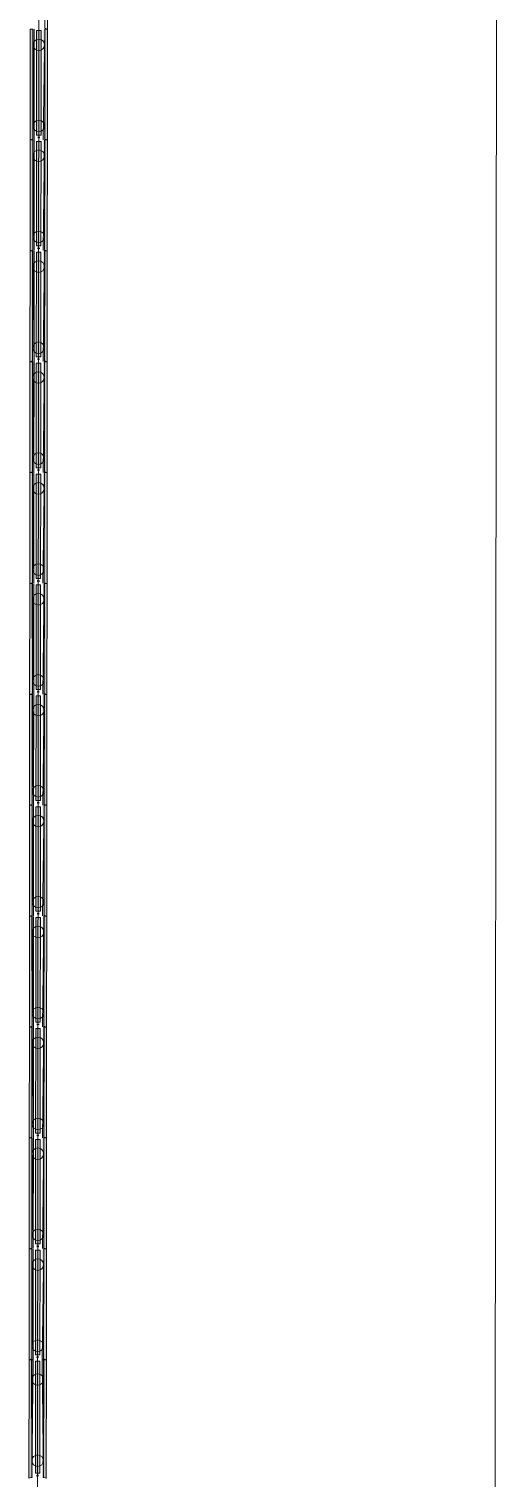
# Model space of a CAD drawing. Header units: inches. Extents: x -957 to 3394, y -3 to 3008.
# Drawn here: x 1457.9 to 1617.4, y 1348.5 to 1842.2 of the extents above; entities that cross this region are included whole.
import ezdxf

# ---------------------------------------------------------------- set-up
doc = ezdxf.new("R2010")
doc.units = ezdxf.units.IN
doc.header["$MEASUREMENT"] = 0
for name, color, linetype in [('PDF_0', 7, 'Continuous'), ('PDF_0SKM_PENDENT SPRINKLER', 7, 'Continuous'), ('PDF_Hatch', 7, 'Continuous')]:
    doc.layers.add(name, color=color, linetype=linetype)

msp = doc.modelspace()

# ---------------------------------------------------------------- hatches: boundary and pattern name
at = {"layer": 'PDF_0', "transparency": 33554559}
for points in [[(1459.29, 1841.9), (1459.29, 1842.09), (1459.29, 1842.09), (1459.29, 1842.1), (1459.29, 1842.1), (1459.3, 1842.1), (1459.3, 1842.1), (1459.76, 1842.1), (1459.73, 1804.45), (1459.27, 1804.45), (1459.26, 1804.45), (1459.26, 1804.45), (1459.26, 1804.45), (1459.25, 1804.46), (1459.25, 1804.46)], [(1463.32, 1841.89), (1463.33, 1842.09), (1463.32, 1842.09), (1463.32, 1842.1), (1463.32, 1842.1), (1463.31, 1842.1), (1463.31, 1842.1), (1462.85, 1842.1), (1462.82, 1804.44), (1463.28, 1804.44), (1463.28, 1804.44), (1463.29, 1804.45), (1463.29, 1804.45), (1463.29, 1804.45), (1463.29, 1804.46)], [(1459.25, 1804.12), (1459.25, 1804.31), (1459.25, 1804.32), (1459.26, 1804.32), (1459.26, 1804.33), (1459.26, 1804.33), (1459.27, 1804.33), (1459.73, 1804.33), (1459.69, 1766.67), (1459.24, 1766.67), (1459.23, 1766.67), (1459.23, 1766.67), (1459.22, 1766.68), (1459.22, 1766.68), (1459.22, 1766.69)], [(1463.29, 1804.12), (1463.29, 1804.31), (1463.29, 1804.31), (1463.29, 1804.32), (1463.29, 1804.32), (1463.28, 1804.32), (1463.28, 1804.33), (1462.82, 1804.33), (1462.79, 1766.67), (1463.24, 1766.67), (1463.25, 1766.67), (1463.25, 1766.67), (1463.26, 1766.67), (1463.26, 1766.68), (1463.26, 1766.68)], [(1459.22, 1766.34), (1459.22, 1766.54), (1459.22, 1766.54), (1459.22, 1766.55), (1459.23, 1766.55), (1459.23, 1766.55), (1459.24, 1766.55), (1459.69, 1766.55), (1459.66, 1728.89), (1459.2, 1728.89), (1459.2, 1728.89), (1459.2, 1728.9), (1459.19, 1728.9), (1459.19, 1728.9), (1459.19, 1728.91)], [(1463.26, 1766.34), (1463.26, 1766.53), (1463.26, 1766.54), (1463.26, 1766.54), (1463.25, 1766.55), (1463.25, 1766.55), (1463.24, 1766.55), (1462.79, 1766.55), (1462.76, 1728.89), (1463.21, 1728.89), (1463.22, 1728.89), (1463.22, 1728.89), (1463.23, 1728.9), (1463.23, 1728.9), (1463.23, 1728.91)], [(1459.19, 1728.57), (1459.19, 1728.76), (1459.19, 1728.76), (1459.19, 1728.77), (1459.2, 1728.77), (1459.2, 1728.77), (1459.2, 1728.78), (1459.66, 1728.78), (1459.63, 1691.12), (1459.17, 1691.12), (1459.17, 1691.12), (1459.16, 1691.12), (1459.16, 1691.12), (1459.16, 1691.13), (1459.16, 1691.13)], [(1463.23, 1728.56), (1463.23, 1728.76), (1463.23, 1728.76), (1463.23, 1728.77), (1463.22, 1728.77), (1463.22, 1728.77), (1463.21, 1728.77), (1462.76, 1728.77), (1462.72, 1691.11), (1463.18, 1691.11), (1463.19, 1691.11), (1463.19, 1691.12), (1463.19, 1691.12), (1463.2, 1691.12), (1463.2, 1691.13)], [(1459.16, 1690.79), (1459.16, 1690.98), (1459.16, 1690.99), (1459.16, 1690.99), (1459.16, 1691), (1459.17, 1691), (1459.17, 1691), (1459.63, 1691), (1459.6, 1653.34), (1459.14, 1653.34), (1459.14, 1653.34), (1459.13, 1653.34), (1459.13, 1653.35), (1459.13, 1653.35), (1459.12, 1653.36)], [(1463.2, 1690.79), (1463.2, 1690.98), (1463.2, 1690.98), (1463.19, 1690.99), (1463.19, 1690.99), (1463.19, 1690.99), (1463.18, 1691), (1462.72, 1691), (1462.69, 1653.34), (1463.15, 1653.34), (1463.15, 1653.34), (1463.16, 1653.34), (1463.16, 1653.34), (1463.16, 1653.35), (1463.16, 1653.35)], [(1459.12, 1653.01), (1459.12, 1653.21), (1459.13, 1653.21), (1459.13, 1653.22), (1459.13, 1653.22), (1459.14, 1653.22), (1459.14, 1653.22), (1459.6, 1653.22), (1459.56, 1615.56), (1459.11, 1615.56), (1459.1, 1615.56), (1459.1, 1615.57), (1459.1, 1615.57), (1459.09, 1615.57), (1459.09, 1615.58)], [(1463.16, 1653.01), (1463.16, 1653.2), (1463.16, 1653.21), (1463.16, 1653.21), (1463.16, 1653.22), (1463.15, 1653.22), (1463.15, 1653.22), (1462.69, 1653.22), (1462.66, 1615.56), (1463.12, 1615.56), (1463.12, 1615.56), (1463.13, 1615.56), (1463.13, 1615.57), (1463.13, 1615.57), (1463.13, 1615.58)], [(1459.09, 1615.24), (1459.09, 1615.43), (1459.09, 1615.44), (1459.1, 1615.44), (1459.1, 1615.44), (1459.1, 1615.45), (1459.11, 1615.45), (1459.56, 1615.45), (1459.53, 1577.79), (1459.08, 1577.79), (1459.07, 1577.79), (1459.07, 1577.79), (1459.06, 1577.79), (1459.06, 1577.8), (1459.06, 1577.8)], [(1463.13, 1615.23), (1463.13, 1615.43), (1463.13, 1615.43), (1463.13, 1615.44), (1463.12, 1615.44), (1463.12, 1615.44), (1463.12, 1615.44), (1462.66, 1615.44), (1462.63, 1577.78), (1463.08, 1577.78), (1463.09, 1577.78), (1463.09, 1577.79), (1463.1, 1577.79), (1463.1, 1577.8), (1463.1, 1577.8)], [(1459.06, 1577.46), (1459.06, 1577.65), (1459.06, 1577.66), (1459.06, 1577.66), (1459.07, 1577.67), (1459.07, 1577.67), (1459.08, 1577.67), (1459.53, 1577.67), (1459.5, 1540.01), (1459.04, 1540.01), (1459.04, 1540.01), (1459.03, 1540.01), (1459.03, 1540.02), (1459.03, 1540.02), (1459.03, 1540.03)], [(1463.1, 1577.46), (1463.1, 1577.65), (1463.1, 1577.66), (1463.1, 1577.66), (1463.09, 1577.66), (1463.09, 1577.67), (1463.08, 1577.67), (1462.63, 1577.67), (1462.59, 1540.01), (1463.05, 1540.01), (1463.06, 1540.01), (1463.06, 1540.01), (1463.06, 1540.01), (1463.07, 1540.02), (1463.07, 1540.02)], [(1459.03, 1539.68), (1459.03, 1539.88), (1459.03, 1539.88), (1459.03, 1539.89), (1459.03, 1539.89), (1459.04, 1539.89), (1459.04, 1539.89), (1459.5, 1539.89), (1459.47, 1502.23), (1459.01, 1502.23), (1459.01, 1502.24), (1459, 1502.24), (1459, 1502.24), (1459, 1502.25), (1459, 1502.25)], [(1463.07, 1539.68), (1463.07, 1539.87), (1463.07, 1539.88), (1463.06, 1539.88), (1463.06, 1539.89), (1463.06, 1539.89), (1463.05, 1539.89), (1462.59, 1539.89), (1462.56, 1502.23), (1463.02, 1502.23), (1463.02, 1502.23), (1463.03, 1502.23), (1463.03, 1502.24), (1463.03, 1502.24), (1463.03, 1502.25)], [(1458.99, 1501.91), (1459, 1502.1), (1459, 1502.11), (1459, 1502.11), (1459, 1502.11), (1459.01, 1502.12), (1459.01, 1502.12), (1459.47, 1502.12), (1459.43, 1464.46), (1458.98, 1464.46), (1458.97, 1464.46), (1458.97, 1464.46), (1458.97, 1464.46), (1458.96, 1464.47), (1458.96, 1464.47)], [(1463.03, 1501.91), (1463.03, 1502.1), (1463.03, 1502.1), (1463.03, 1502.11), (1463.03, 1502.11), (1463.02, 1502.11), (1463.02, 1502.11), (1462.56, 1502.11), (1462.53, 1464.46), (1462.99, 1464.45), (1462.99, 1464.46), (1463, 1464.46), (1463, 1464.46), (1463, 1464.47), (1463, 1464.47)], [(1458.96, 1464.13), (1458.96, 1464.32), (1458.96, 1464.33), (1458.97, 1464.33), (1458.97, 1464.34), (1458.97, 1464.34), (1458.98, 1464.34), (1459.43, 1464.34), (1459.4, 1426.68), (1458.95, 1426.68), (1458.94, 1426.68), (1458.94, 1426.68), (1458.93, 1426.69), (1458.93, 1426.69), (1458.93, 1426.7)], [(1463, 1464.13), (1463, 1464.32), (1463, 1464.33), (1463, 1464.33), (1463, 1464.33), (1462.99, 1464.34), (1462.99, 1464.34), (1462.53, 1464.34), (1462.5, 1426.68), (1462.95, 1426.68), (1462.96, 1426.68), (1462.96, 1426.68), (1462.97, 1426.68), (1462.97, 1426.69), (1462.97, 1426.69)], [(1458.93, 1426.36), (1458.93, 1426.55), (1458.93, 1426.55), (1458.93, 1426.56), (1458.94, 1426.56), (1458.94, 1426.56), (1458.95, 1426.56), (1459.4, 1426.56), (1459.37, 1388.91), (1458.91, 1388.91), (1458.91, 1388.91), (1458.9, 1388.91), (1458.9, 1388.91), (1458.9, 1388.92), (1458.9, 1388.92)], [(1462.97, 1426.35), (1462.97, 1426.54), (1462.97, 1426.55), (1462.97, 1426.55), (1462.96, 1426.56), (1462.96, 1426.56), (1462.95, 1426.56), (1462.5, 1426.56), (1462.47, 1388.9), (1462.92, 1388.9), (1462.93, 1388.9), (1462.93, 1388.91), (1462.93, 1388.91), (1462.94, 1388.91), (1462.94, 1388.92)], [(1459.37, 1388.79), (1458.91, 1388.79), (1458.91, 1388.79), (1458.9, 1388.78), (1458.9, 1388.78), (1458.9, 1388.78), (1458.9, 1388.77), (1458.86, 1348.59), (1458.86, 1348.58), (1458.87, 1348.58), (1458.87, 1348.58), (1458.87, 1348.57), (1458.88, 1348.57), (1459.34, 1348.57)], [(1462.47, 1388.78), (1462.92, 1388.78), (1462.93, 1388.78), (1462.93, 1388.78), (1462.93, 1388.78), (1462.94, 1388.77), (1462.94, 1388.77), (1462.9, 1348.59), (1462.9, 1348.58), (1462.9, 1348.58), (1462.9, 1348.57), (1462.89, 1348.57), (1462.89, 1348.57), (1462.43, 1348.57)]]:
    msp.add_hatch(color=256, dxfattribs=at).paths.add_polyline_path(points)
at = {"layer": 'PDF_0SKM_PENDENT SPRINKLER', "transparency": 33554559}
for points in [[(1459.29, 1841.9), (1459.29, 1842.09), (1459.29, 1842.09), (1459.29, 1842.1), (1459.29, 1842.1), (1459.3, 1842.1), (1459.3, 1842.1), (1459.76, 1842.1), (1459.73, 1804.45), (1459.27, 1804.45), (1459.27, 1804.45), (1459.26, 1804.45), (1459.26, 1804.45), (1459.26, 1804.46), (1459.25, 1804.46)], [(1463.33, 1841.89), (1463.33, 1842.09), (1463.33, 1842.09), (1463.32, 1842.1), (1463.32, 1842.1), (1463.32, 1842.1), (1463.31, 1842.1), (1462.85, 1842.1), (1462.82, 1804.44), (1463.28, 1804.44), (1463.28, 1804.44), (1463.29, 1804.45), (1463.29, 1804.45), (1463.29, 1804.45), (1463.29, 1804.46)], [(1459.25, 1804.12), (1459.25, 1804.31), (1459.26, 1804.32), (1459.26, 1804.32), (1459.26, 1804.33), (1459.27, 1804.33), (1459.27, 1804.33), (1459.73, 1804.33), (1459.69, 1766.67), (1459.24, 1766.67), (1459.23, 1766.67), (1459.23, 1766.67), (1459.23, 1766.68), (1459.22, 1766.68), (1459.22, 1766.69)], [(1463.29, 1804.12), (1463.29, 1804.31), (1463.29, 1804.31), (1463.29, 1804.32), (1463.29, 1804.32), (1463.28, 1804.32), (1463.28, 1804.33), (1462.82, 1804.33), (1462.79, 1766.67), (1463.25, 1766.67), (1463.25, 1766.67), (1463.25, 1766.67), (1463.26, 1766.67), (1463.26, 1766.68), (1463.26, 1766.68)], [(1459.22, 1766.34), (1459.22, 1766.54), (1459.22, 1766.54), (1459.23, 1766.55), (1459.23, 1766.55), (1459.23, 1766.55), (1459.24, 1766.55), (1459.69, 1766.55), (1459.66, 1728.89), (1459.21, 1728.89), (1459.2, 1728.89), (1459.2, 1728.9), (1459.19, 1728.9), (1459.19, 1728.9), (1459.19, 1728.91)], [(1463.26, 1766.34), (1463.26, 1766.53), (1463.26, 1766.54), (1463.26, 1766.54), (1463.25, 1766.55), (1463.25, 1766.55), (1463.25, 1766.55), (1462.79, 1766.55), (1462.76, 1728.89), (1463.21, 1728.89), (1463.22, 1728.89), (1463.22, 1728.89), (1463.23, 1728.9), (1463.23, 1728.9), (1463.23, 1728.91)], [(1459.19, 1728.57), (1459.19, 1728.76), (1459.19, 1728.76), (1459.19, 1728.77), (1459.2, 1728.77), (1459.2, 1728.77), (1459.21, 1728.78), (1459.66, 1728.78), (1459.63, 1691.12), (1459.17, 1691.12), (1459.17, 1691.12), (1459.16, 1691.12), (1459.16, 1691.12), (1459.16, 1691.13), (1459.16, 1691.13)], [(1463.23, 1728.56), (1463.23, 1728.76), (1463.23, 1728.76), (1463.23, 1728.77), (1463.22, 1728.77), (1463.22, 1728.77), (1463.21, 1728.77), (1462.76, 1728.77), (1462.72, 1691.11), (1463.18, 1691.11), (1463.19, 1691.11), (1463.19, 1691.12), (1463.19, 1691.12), (1463.2, 1691.12), (1463.2, 1691.13)], [(1459.16, 1690.79), (1459.16, 1690.98), (1459.16, 1690.99), (1459.16, 1690.99), (1459.16, 1691), (1459.17, 1691), (1459.17, 1691), (1459.63, 1691), (1459.6, 1653.34), (1459.14, 1653.34), (1459.14, 1653.34), (1459.13, 1653.34), (1459.13, 1653.35), (1459.13, 1653.35), (1459.13, 1653.36)], [(1463.2, 1690.79), (1463.2, 1690.98), (1463.2, 1690.98), (1463.19, 1690.99), (1463.19, 1690.99), (1463.19, 1690.99), (1463.18, 1691), (1462.72, 1691), (1462.69, 1653.34), (1463.15, 1653.34), (1463.15, 1653.34), (1463.16, 1653.34), (1463.16, 1653.34), (1463.16, 1653.35), (1463.16, 1653.35)], [(1459.13, 1653.01), (1459.13, 1653.21), (1459.13, 1653.21), (1459.13, 1653.22), (1459.13, 1653.22), (1459.14, 1653.22), (1459.14, 1653.22), (1459.6, 1653.22), (1459.56, 1615.56), (1459.11, 1615.56), (1459.1, 1615.56), (1459.1, 1615.57), (1459.1, 1615.57), (1459.09, 1615.57), (1459.09, 1615.58)], [(1463.16, 1653.01), (1463.16, 1653.2), (1463.16, 1653.21), (1463.16, 1653.21), (1463.16, 1653.22), (1463.15, 1653.22), (1463.15, 1653.22), (1462.69, 1653.22), (1462.66, 1615.56), (1463.12, 1615.56), (1463.12, 1615.56), (1463.13, 1615.56), (1463.13, 1615.57), (1463.13, 1615.57), (1463.13, 1615.58)], [(1459.09, 1615.24), (1459.09, 1615.43), (1459.09, 1615.44), (1459.1, 1615.44), (1459.1, 1615.44), (1459.1, 1615.45), (1459.11, 1615.45), (1459.56, 1615.45), (1459.53, 1577.79), (1459.08, 1577.79), (1459.07, 1577.79), (1459.07, 1577.79), (1459.06, 1577.79), (1459.06, 1577.8), (1459.06, 1577.8)], [(1463.13, 1615.23), (1463.13, 1615.43), (1463.13, 1615.43), (1463.13, 1615.44), (1463.13, 1615.44), (1463.12, 1615.44), (1463.12, 1615.44), (1462.66, 1615.44), (1462.63, 1577.78), (1463.08, 1577.78), (1463.09, 1577.78), (1463.09, 1577.79), (1463.1, 1577.79), (1463.1, 1577.8), (1463.1, 1577.8)], [(1459.06, 1577.46), (1459.06, 1577.65), (1459.06, 1577.66), (1459.06, 1577.66), (1459.07, 1577.67), (1459.07, 1577.67), (1459.08, 1577.67), (1459.53, 1577.67), (1459.5, 1540.01), (1459.04, 1540.01), (1459.04, 1540.01), (1459.03, 1540.01), (1459.03, 1540.02), (1459.03, 1540.02), (1459.03, 1540.03)], [(1463.1, 1577.46), (1463.1, 1577.65), (1463.1, 1577.66), (1463.1, 1577.66), (1463.09, 1577.66), (1463.09, 1577.67), (1463.08, 1577.67), (1462.63, 1577.67), (1462.6, 1540.01), (1463.05, 1540.01), (1463.06, 1540.01), (1463.06, 1540.01), (1463.06, 1540.01), (1463.07, 1540.02), (1463.07, 1540.02)], [(1459.03, 1539.68), (1459.03, 1539.88), (1459.03, 1539.88), (1459.03, 1539.89), (1459.03, 1539.89), (1459.04, 1539.89), (1459.04, 1539.89), (1459.5, 1539.89), (1459.47, 1502.23), (1459.01, 1502.23), (1459.01, 1502.24), (1459, 1502.24), (1459, 1502.24), (1459, 1502.25), (1459, 1502.25)], [(1463.07, 1539.68), (1463.07, 1539.87), (1463.07, 1539.88), (1463.06, 1539.88), (1463.06, 1539.89), (1463.06, 1539.89), (1463.05, 1539.89), (1462.6, 1539.89), (1462.56, 1502.23), (1463.02, 1502.23), (1463.02, 1502.23), (1463.03, 1502.23), (1463.03, 1502.24), (1463.03, 1502.24), (1463.04, 1502.25)], [(1459, 1501.91), (1459, 1502.1), (1459, 1502.11), (1459, 1502.11), (1459, 1502.11), (1459.01, 1502.12), (1459.01, 1502.12), (1459.47, 1502.12), (1459.44, 1464.46), (1458.98, 1464.46), (1458.97, 1464.46), (1458.97, 1464.46), (1458.97, 1464.46), (1458.96, 1464.47), (1458.96, 1464.47)], [(1463.04, 1501.91), (1463.04, 1502.1), (1463.03, 1502.1), (1463.03, 1502.11), (1463.03, 1502.11), (1463.02, 1502.11), (1463.02, 1502.11), (1462.56, 1502.11), (1462.53, 1464.46), (1462.99, 1464.45), (1462.99, 1464.46), (1463, 1464.46), (1463, 1464.46), (1463, 1464.47), (1463, 1464.47)], [(1458.96, 1464.13), (1458.96, 1464.32), (1458.96, 1464.33), (1458.97, 1464.33), (1458.97, 1464.34), (1458.97, 1464.34), (1458.98, 1464.34), (1459.44, 1464.34), (1459.4, 1426.68), (1458.95, 1426.68), (1458.94, 1426.68), (1458.94, 1426.68), (1458.93, 1426.69), (1458.93, 1426.69), (1458.93, 1426.7)], [(1463, 1464.13), (1463, 1464.32), (1463, 1464.33), (1463, 1464.33), (1463, 1464.33), (1462.99, 1464.34), (1462.99, 1464.34), (1462.53, 1464.34), (1462.5, 1426.68), (1462.95, 1426.68), (1462.96, 1426.68), (1462.96, 1426.68), (1462.97, 1426.68), (1462.97, 1426.69), (1462.97, 1426.69)], [(1458.93, 1426.36), (1458.93, 1426.55), (1458.93, 1426.55), (1458.93, 1426.56), (1458.94, 1426.56), (1458.94, 1426.56), (1458.95, 1426.56), (1459.4, 1426.56), (1459.37, 1388.91), (1458.91, 1388.91), (1458.91, 1388.91), (1458.91, 1388.91), (1458.9, 1388.91), (1458.9, 1388.92), (1458.9, 1388.92)], [(1462.97, 1426.35), (1462.97, 1426.54), (1462.97, 1426.55), (1462.97, 1426.55), (1462.96, 1426.56), (1462.96, 1426.56), (1462.95, 1426.56), (1462.5, 1426.56), (1462.47, 1388.9), (1462.92, 1388.9), (1462.93, 1388.9), (1462.93, 1388.91), (1462.94, 1388.91), (1462.94, 1388.91), (1462.94, 1388.92)], [(1459.37, 1388.79), (1458.91, 1388.79), (1458.91, 1388.79), (1458.91, 1388.78), (1458.9, 1388.78), (1458.9, 1388.78), (1458.9, 1388.77), (1458.86, 1348.59), (1458.87, 1348.58), (1458.87, 1348.58), (1458.87, 1348.58), (1458.88, 1348.57), (1458.88, 1348.57), (1459.34, 1348.57)], [(1462.47, 1388.78), (1462.92, 1388.78), (1462.93, 1388.78), (1462.93, 1388.78), (1462.94, 1388.78), (1462.94, 1388.77), (1462.94, 1388.77), (1462.9, 1348.59), (1462.9, 1348.58), (1462.9, 1348.58), (1462.9, 1348.57), (1462.89, 1348.57), (1462.89, 1348.57), (1462.43, 1348.57)]]:
    msp.add_hatch(color=256, dxfattribs=at).paths.add_polyline_path(points)
at = {"layer": 'PDF_Hatch', "transparency": 33554559}
for points in [[(1458.36, 1842.16), (1459.23, 1842.16), (1459.23, 1841.88), (1459.29, 1841.88), (1459.25, 1804.66), (1459.2, 1804.66), (1459.2, 1804.38), (1458.33, 1804.38)], [(1458.36, 1842.16), (1459.23, 1842.16), (1459.23, 1841.88), (1459.29, 1841.88), (1459.25, 1804.66), (1459.2, 1804.66), (1459.2, 1804.38), (1458.33, 1804.38)], [(1464.25, 1842.16), (1463.38, 1842.16), (1463.38, 1841.88), (1463.33, 1841.88), (1463.29, 1804.66), (1463.35, 1804.66), (1463.35, 1804.38), (1464.22, 1804.38)], [(1464.25, 1842.16), (1463.38, 1842.16), (1463.38, 1841.88), (1463.32, 1841.88), (1463.29, 1804.66), (1463.35, 1804.66), (1463.35, 1804.38), (1464.22, 1804.38)], [(1458.33, 1804.38), (1459.2, 1804.38), (1459.2, 1804.11), (1459.25, 1804.11), (1459.22, 1766.88), (1459.17, 1766.88), (1459.17, 1766.61), (1458.3, 1766.61)], [(1458.33, 1804.38), (1459.2, 1804.38), (1459.2, 1804.11), (1459.25, 1804.11), (1459.22, 1766.88), (1459.17, 1766.88), (1459.17, 1766.61), (1458.3, 1766.61)], [(1464.22, 1804.38), (1463.35, 1804.38), (1463.35, 1804.1), (1463.29, 1804.1), (1463.26, 1766.88), (1463.32, 1766.88), (1463.32, 1766.6), (1464.19, 1766.6)], [(1464.22, 1804.38), (1463.35, 1804.38), (1463.35, 1804.1), (1463.29, 1804.1), (1463.26, 1766.88), (1463.32, 1766.88), (1463.32, 1766.6), (1464.18, 1766.6)], [(1458.3, 1766.61), (1459.17, 1766.61), (1459.17, 1766.33), (1459.22, 1766.33), (1459.19, 1729.11), (1459.13, 1729.11), (1459.13, 1728.83), (1458.26, 1728.83)], [(1458.3, 1766.61), (1459.17, 1766.61), (1459.17, 1766.33), (1459.22, 1766.33), (1459.19, 1729.11), (1459.14, 1729.11), (1459.13, 1728.83), (1458.27, 1728.83)], [(1464.19, 1766.6), (1463.32, 1766.6), (1463.32, 1766.33), (1463.26, 1766.33), (1463.23, 1729.1), (1463.28, 1729.1), (1463.28, 1728.83), (1464.15, 1728.83)], [(1464.18, 1766.6), (1463.32, 1766.6), (1463.32, 1766.33), (1463.26, 1766.33), (1463.23, 1729.1), (1463.28, 1729.1), (1463.28, 1728.83), (1464.15, 1728.83)], [(1458.27, 1728.83), (1459.13, 1728.83), (1459.13, 1728.56), (1459.19, 1728.56), (1459.16, 1691.33), (1459.1, 1691.33), (1459.1, 1691.05), (1458.23, 1691.05)], [(1458.26, 1728.83), (1459.13, 1728.83), (1459.13, 1728.56), (1459.19, 1728.56), (1459.16, 1691.33), (1459.1, 1691.33), (1459.1, 1691.05), (1458.23, 1691.05)], [(1464.15, 1728.83), (1463.28, 1728.83), (1463.28, 1728.55), (1463.23, 1728.55), (1463.2, 1691.33), (1463.25, 1691.33), (1463.25, 1691.05), (1464.12, 1691.05)], [(1464.15, 1728.83), (1463.28, 1728.83), (1463.28, 1728.55), (1463.23, 1728.55), (1463.2, 1691.33), (1463.25, 1691.33), (1463.25, 1691.05), (1464.12, 1691.05)], [(1458.23, 1691.06), (1459.1, 1691.05), (1459.1, 1690.78), (1459.16, 1690.78), (1459.13, 1653.55), (1459.07, 1653.55), (1459.07, 1653.28), (1458.2, 1653.28)], [(1458.23, 1691.06), (1459.1, 1691.05), (1459.1, 1690.78), (1459.16, 1690.78), (1459.12, 1653.55), (1459.07, 1653.55), (1459.07, 1653.28), (1458.2, 1653.28)], [(1464.12, 1691.05), (1463.25, 1691.05), (1463.25, 1690.78), (1463.2, 1690.78), (1463.16, 1653.55), (1463.22, 1653.55), (1463.22, 1653.27), (1464.09, 1653.27)], [(1464.12, 1691.05), (1463.25, 1691.05), (1463.25, 1690.78), (1463.2, 1690.78), (1463.16, 1653.55), (1463.22, 1653.55), (1463.22, 1653.27), (1464.09, 1653.27)], [(1458.2, 1653.28), (1459.07, 1653.28), (1459.07, 1653), (1459.13, 1653), (1459.09, 1615.78), (1459.04, 1615.78), (1459.04, 1615.5), (1458.17, 1615.5)], [(1458.2, 1653.28), (1459.07, 1653.28), (1459.07, 1653), (1459.12, 1653), (1459.09, 1615.78), (1459.04, 1615.78), (1459.04, 1615.5), (1458.17, 1615.5)], [(1464.09, 1653.27), (1463.22, 1653.27), (1463.22, 1653), (1463.16, 1653), (1463.13, 1615.77), (1463.19, 1615.77), (1463.19, 1615.5), (1464.06, 1615.5)], [(1464.09, 1653.27), (1463.22, 1653.27), (1463.22, 1653), (1463.16, 1653), (1463.13, 1615.77), (1463.19, 1615.77), (1463.19, 1615.5), (1464.06, 1615.5)], [(1458.17, 1615.5), (1459.04, 1615.5), (1459.04, 1615.23), (1459.09, 1615.23), (1459.06, 1578), (1459.01, 1578), (1459.01, 1577.72), (1458.14, 1577.73)], [(1458.17, 1615.5), (1459.04, 1615.5), (1459.04, 1615.23), (1459.09, 1615.23), (1459.06, 1578), (1459, 1578), (1459, 1577.72), (1458.14, 1577.73)], [(1464.06, 1615.5), (1463.19, 1615.5), (1463.19, 1615.22), (1463.13, 1615.22), (1463.1, 1578), (1463.16, 1578), (1463.15, 1577.72), (1464.02, 1577.72)], [(1464.06, 1615.5), (1463.19, 1615.5), (1463.19, 1615.22), (1463.13, 1615.22), (1463.1, 1578), (1463.15, 1578), (1463.15, 1577.72), (1464.02, 1577.72)], [(1458.14, 1577.73), (1459.01, 1577.73), (1459.01, 1577.45), (1459.06, 1577.45), (1459.03, 1540.22), (1458.97, 1540.22), (1458.97, 1539.95), (1458.1, 1539.95)], [(1458.14, 1577.73), (1459, 1577.73), (1459, 1577.45), (1459.06, 1577.45), (1459.03, 1540.22), (1458.97, 1540.22), (1458.97, 1539.95), (1458.1, 1539.95)], [(1464.02, 1577.72), (1463.15, 1577.72), (1463.15, 1577.45), (1463.1, 1577.45), (1463.07, 1540.22), (1463.12, 1540.22), (1463.12, 1539.94), (1463.99, 1539.94)], [(1464.02, 1577.72), (1463.15, 1577.72), (1463.15, 1577.45), (1463.1, 1577.45), (1463.07, 1540.22), (1463.12, 1540.22), (1463.12, 1539.94), (1463.99, 1539.94)], [(1458.1, 1539.95), (1458.97, 1539.95), (1458.97, 1539.67), (1459.03, 1539.67), (1459, 1502.45), (1458.94, 1502.45), (1458.94, 1502.17), (1458.07, 1502.17)], [(1458.1, 1539.95), (1458.97, 1539.95), (1458.97, 1539.67), (1459.03, 1539.67), (1459, 1502.45), (1458.94, 1502.45), (1458.94, 1502.17), (1458.07, 1502.17)], [(1463.99, 1539.94), (1463.12, 1539.95), (1463.12, 1539.67), (1463.07, 1539.67), (1463.03, 1502.44), (1463.09, 1502.44), (1463.09, 1502.17), (1463.96, 1502.17)], [(1463.99, 1539.94), (1463.12, 1539.95), (1463.12, 1539.67), (1463.07, 1539.67), (1463.04, 1502.44), (1463.09, 1502.44), (1463.09, 1502.17), (1463.96, 1502.17)], [(1458.07, 1502.17), (1458.94, 1502.17), (1458.94, 1501.9), (1459, 1501.9), (1458.96, 1464.67), (1458.91, 1464.67), (1458.91, 1464.4), (1458.04, 1464.4)], [(1458.07, 1502.17), (1458.94, 1502.17), (1458.94, 1501.9), (1458.99, 1501.9), (1458.96, 1464.67), (1458.91, 1464.67), (1458.91, 1464.4), (1458.04, 1464.4)], [(1463.96, 1502.17), (1463.09, 1502.17), (1463.09, 1501.89), (1463.04, 1501.89), (1463, 1464.67), (1463.06, 1464.67), (1463.06, 1464.39), (1463.93, 1464.39)], [(1463.96, 1502.17), (1463.09, 1502.17), (1463.09, 1501.89), (1463.03, 1501.89), (1463, 1464.67), (1463.06, 1464.67), (1463.06, 1464.39), (1463.93, 1464.39)], [(1458.04, 1464.4), (1458.91, 1464.4), (1458.91, 1464.12), (1458.96, 1464.12), (1458.93, 1426.89), (1458.88, 1426.89), (1458.88, 1426.62), (1458.01, 1426.62)], [(1458.04, 1464.4), (1458.91, 1464.4), (1458.91, 1464.12), (1458.96, 1464.12), (1458.93, 1426.89), (1458.88, 1426.89), (1458.88, 1426.62), (1458.01, 1426.62)], [(1463.93, 1464.39), (1463.06, 1464.39), (1463.06, 1464.12), (1463, 1464.12), (1462.97, 1426.89), (1463.03, 1426.89), (1463.03, 1426.62), (1463.89, 1426.61)], [(1463.93, 1464.39), (1463.06, 1464.39), (1463.06, 1464.12), (1463, 1464.12), (1462.97, 1426.89), (1463.03, 1426.89), (1463.02, 1426.62), (1463.89, 1426.61)], [(1458.01, 1426.62), (1458.88, 1426.62), (1458.88, 1426.34), (1458.93, 1426.34), (1458.9, 1389.12), (1458.84, 1389.12), (1458.84, 1388.84), (1457.97, 1388.84)], [(1458.01, 1426.62), (1458.88, 1426.62), (1458.88, 1426.34), (1458.93, 1426.34), (1458.9, 1389.12), (1458.84, 1389.12), (1458.84, 1388.84), (1457.97, 1388.84)], [(1463.89, 1426.61), (1463.03, 1426.62), (1463.03, 1426.34), (1462.97, 1426.34), (1462.94, 1389.11), (1462.99, 1389.11), (1462.99, 1388.84), (1463.86, 1388.84)], [(1463.89, 1426.61), (1463.02, 1426.62), (1463.02, 1426.34), (1462.97, 1426.34), (1462.94, 1389.11), (1462.99, 1389.11), (1462.99, 1388.84), (1463.86, 1388.84)], [(1457.97, 1388.84), (1458.84, 1388.84), (1458.84, 1388.57), (1458.9, 1388.57), (1458.86, 1348.78), (1458.81, 1348.78), (1458.81, 1348.51), (1457.94, 1348.51)], [(1457.97, 1388.84), (1458.84, 1388.84), (1458.84, 1388.57), (1458.9, 1388.57), (1458.86, 1348.78), (1458.81, 1348.78), (1458.81, 1348.51), (1457.94, 1348.51)], [(1463.86, 1388.84), (1462.99, 1388.84), (1462.99, 1388.56), (1462.94, 1388.56), (1462.9, 1348.78), (1462.96, 1348.78), (1462.96, 1348.51), (1463.83, 1348.51)], [(1463.86, 1388.84), (1462.99, 1388.84), (1462.99, 1388.56), (1462.94, 1388.56), (1462.9, 1348.78), (1462.96, 1348.78), (1462.96, 1348.51), (1463.83, 1348.51)]]:
    msp.add_hatch(color=256, dxfattribs=at).paths.add_polyline_path(points)

# ---------------------------------------------------------------- linework, layer by layer
at = {"layer": 'PDF_0', "lineweight": 0}
for points in [[(1461.55, 2122.73), (1460.55, 954.62)], [(1617.44, 2125.35), (1616.44, 951.73)], [(1459.25, 1804.46), (1459.29, 1841.9), (1459.29, 1842.09)], [(1459.3, 1842.1), (1459.73, 1804.45), (1459.76, 1842.1)], [(1463.31, 1842.1), (1462.82, 1804.44)], [(1463.29, 1804.46), (1463.32, 1841.89), (1463.33, 1842.09)], [(1459.22, 1766.69), (1459.25, 1804.12), (1459.25, 1804.31)], [(1459.27, 1804.33), (1459.69, 1766.67), (1459.73, 1804.33)], [(1463.28, 1804.33), (1462.79, 1766.67)], [(1463.26, 1766.68), (1463.29, 1804.12), (1463.29, 1804.31)], [(1459.19, 1728.91), (1459.22, 1766.34), (1459.22, 1766.54)], [(1459.24, 1766.55), (1459.66, 1728.89), (1459.69, 1766.55)], [(1463.24, 1766.55), (1462.76, 1728.89)], [(1463.23, 1728.91), (1463.26, 1766.34), (1463.26, 1766.53)], [(1459.16, 1691.13), (1459.19, 1728.57), (1459.19, 1728.76)], [(1459.2, 1728.78), (1459.63, 1691.12), (1459.66, 1728.78)], [(1463.21, 1728.77), (1462.72, 1691.11)], [(1463.2, 1691.13), (1463.23, 1728.56), (1463.23, 1728.76)], [(1459.12, 1653.36), (1459.16, 1690.79), (1459.16, 1690.98)], [(1459.17, 1691), (1459.6, 1653.34), (1459.63, 1691)], [(1463.18, 1691), (1462.69, 1653.34)], [(1463.16, 1653.35), (1463.2, 1690.79), (1463.2, 1690.98)], [(1459.09, 1615.58), (1459.12, 1653.01), (1459.12, 1653.21)], [(1459.14, 1653.22), (1459.56, 1615.56), (1459.6, 1653.22)], [(1463.15, 1653.22), (1462.66, 1615.56)], [(1463.13, 1615.58), (1463.16, 1653.01), (1463.16, 1653.2)], [(1459.06, 1577.8), (1459.09, 1615.24), (1459.09, 1615.43)], [(1459.11, 1615.45), (1459.53, 1577.79), (1459.56, 1615.45)], [(1463.12, 1615.44), (1462.63, 1577.78)], [(1463.1, 1577.8), (1463.13, 1615.23), (1463.13, 1615.43)], [(1459.03, 1540.03), (1459.06, 1577.46), (1459.06, 1577.65)], [(1459.08, 1577.67), (1459.5, 1540.01), (1459.53, 1577.67)], [(1463.08, 1577.67), (1462.59, 1540.01)], [(1463.07, 1540.02), (1463.1, 1577.46), (1463.1, 1577.65)], [(1459, 1502.25), (1459.03, 1539.68), (1459.03, 1539.88)], [(1459.04, 1539.89), (1459.47, 1502.23), (1459.5, 1539.89)], [(1463.05, 1539.89), (1462.56, 1502.23)], [(1463.03, 1502.25), (1463.07, 1539.68), (1463.07, 1539.87)], [(1458.96, 1464.47), (1458.99, 1501.91), (1459, 1502.1)], [(1459.01, 1502.12), (1459.43, 1464.46), (1459.47, 1502.12)], [(1463.02, 1502.11), (1462.53, 1464.46)], [(1463, 1464.47), (1463.03, 1501.91), (1463.03, 1502.1)], [(1458.93, 1426.7), (1458.96, 1464.13), (1458.96, 1464.32)], [(1458.98, 1464.34), (1459.4, 1426.68), (1459.43, 1464.34)], [(1462.99, 1464.34), (1462.5, 1426.68)], [(1462.97, 1426.69), (1463, 1464.13), (1463, 1464.32)], [(1458.9, 1388.92), (1458.93, 1426.36), (1458.93, 1426.55)], [(1458.95, 1426.56), (1459.37, 1388.91), (1459.4, 1426.56)], [(1462.95, 1426.56), (1462.47, 1388.9)], [(1462.94, 1388.92), (1462.97, 1426.35), (1462.97, 1426.54)], [(1458.9, 1388.77), (1458.86, 1348.59)], [(1458.88, 1348.57), (1459.37, 1388.79), (1458.91, 1388.79)], [(1462.89, 1348.57), (1462.47, 1388.78), (1462.92, 1388.78)], [(1462.94, 1388.77), (1462.9, 1348.59)]]:
    msp.add_lwpolyline(points, dxfattribs=at)
for points in [[(1464.28, 1879.93), (1463.41, 1879.93), (1463.33, 1842.43), (1464.25, 1842.16)], [(1460.5, 1806.05), (1462.05, 1806.05), (1462.08, 1841.65), (1460.53, 1841.65)], [(1464.25, 1842.16), (1463.38, 1842.16), (1463.29, 1804.66), (1464.22, 1804.38)], [(1460.47, 1768.28), (1462.01, 1768.28), (1462.04, 1803.87), (1460.5, 1803.88)], [(1464.22, 1804.38), (1463.35, 1804.38), (1463.26, 1766.88), (1464.18, 1766.6)], [(1460.44, 1730.5), (1461.98, 1730.5), (1462.01, 1766.1), (1460.47, 1766.1)], [(1464.18, 1766.6), (1463.32, 1766.6), (1463.23, 1729.1), (1464.15, 1728.83)], [(1460.41, 1692.72), (1461.95, 1692.72), (1461.98, 1728.32), (1460.44, 1728.32)], [(1464.15, 1728.83), (1463.28, 1728.83), (1463.2, 1691.33), (1464.12, 1691.05)], [(1460.37, 1654.95), (1461.92, 1654.95), (1461.95, 1690.54), (1460.41, 1690.55)], [(1464.12, 1691.05), (1463.25, 1691.05), (1463.16, 1653.55), (1464.09, 1653.27)], [(1460.34, 1617.17), (1461.88, 1617.17), (1461.91, 1652.77), (1460.37, 1652.77)], [(1464.09, 1653.27), (1463.22, 1653.27), (1463.13, 1615.77), (1464.06, 1615.5)], [(1460.31, 1579.4), (1461.85, 1579.39), (1461.88, 1614.99), (1460.34, 1614.99)], [(1464.06, 1615.5), (1463.19, 1615.5), (1463.1, 1578), (1464.02, 1577.72)], [(1460.28, 1541.62), (1461.82, 1541.62), (1461.85, 1577.22), (1460.31, 1577.22)], [(1464.02, 1577.72), (1463.15, 1577.72), (1463.07, 1540.22), (1463.99, 1539.94)], [(1460.25, 1503.84), (1461.79, 1503.84), (1461.82, 1539.44), (1460.28, 1539.44)], [(1463.99, 1539.94), (1463.12, 1539.95), (1463.03, 1502.44), (1463.96, 1502.17)], [(1460.21, 1466.07), (1461.75, 1466.06), (1461.79, 1501.66), (1460.24, 1501.66)], [(1463.96, 1502.17), (1463.09, 1502.17), (1463, 1464.67), (1463.93, 1464.39)], [(1460.18, 1428.29), (1461.72, 1428.29), (1461.75, 1463.89), (1460.21, 1463.89)], [(1463.93, 1464.39), (1463.06, 1464.39), (1462.97, 1426.89), (1463.89, 1426.61)], [(1460.15, 1390.51), (1461.69, 1390.51), (1461.72, 1426.11), (1460.18, 1426.11)], [(1463.89, 1426.61), (1463.02, 1426.62), (1462.94, 1389.11), (1463.86, 1388.84)], [(1460.11, 1350.18), (1461.66, 1350.18), (1461.69, 1388.33), (1460.15, 1388.33)], [(1463.86, 1388.84), (1462.99, 1388.84), (1462.9, 1348.78), (1463.83, 1348.51)]]:
    msp.add_lwpolyline(points, close=True, dxfattribs=at)
for centre in [(1461.3, 1836.79), (1461.28, 1809.14), (1461.27, 1799.01), (1461.25, 1771.36), (1461.24, 1761.24), (1461.21, 1733.59), (1461.2, 1723.46), (1461.18, 1695.81), (1461.17, 1685.68), (1461.15, 1658.03), (1461.14, 1647.91), (1461.12, 1620.26), (1461.11, 1610.13), (1461.08, 1582.48), (1461.07, 1572.35), (1461.05, 1544.71), (1461.04, 1534.58), (1461.02, 1506.93), (1461.01, 1496.8), (1460.99, 1469.15), (1460.98, 1459.03), (1460.95, 1431.38), (1460.95, 1421.25), (1460.92, 1393.6), (1460.91, 1382.1), (1460.89, 1354.45)]:
    msp.add_circle(centre, 1.97, dxfattribs=at)
for centre, radius, start, end in [((1459.3, 1842.09), 0.0158, 90.0331, 179.8689), ((1463.31, 1842.09), 0.0158, 359.9768, 89.6581), ((1459.27, 1804.46), 0.0158, 180.0333, 269.8688), ((1459.27, 1804.31), 0.0157, 89.8627, 180.0393), ((1463.28, 1804.46), 0.0158, 270.244, 359.9252), ((1463.28, 1804.31), 0.0157, 359.8058, 89.8291), ((1459.24, 1766.69), 0.0157, 180.0729, 270.0961), ((1459.24, 1766.54), 0.0157, 89.8627, 180.0392), ((1463.24, 1766.68), 0.0157, 270.0158, 359.8861), ((1463.24, 1766.53), 0.0157, 359.8058, 89.8292), ((1459.2, 1728.91), 0.0157, 180.0728, 270.0963), ((1459.2, 1728.76), 0.0157, 89.8627, 180.0393), ((1463.21, 1728.91), 0.0157, 270.0158, 359.8863), ((1463.21, 1728.76), 0.0157, 359.806, 89.8289), ((1459.17, 1691.13), 0.0157, 179.8627, 270.0394), ((1459.17, 1690.98), 0.0157, 89.8628, 180.0391), ((1463.18, 1691.13), 0.0157, 270.073, 0.096), ((1463.18, 1690.98), 0.0157, 359.8058, 89.8291), ((1459.14, 1653.36), 0.0157, 179.8629, 270.0392), ((1459.14, 1653.21), 0.0157, 89.8627, 180.0393), ((1463.15, 1653.35), 0.0157, 270.0731, 0.0961), ((1463.15, 1653.2), 0.0157, 359.806, 89.8289), ((1459.11, 1615.58), 0.0158, 180.0333, 269.8687), ((1459.11, 1615.43), 0.0158, 90.0332, 179.8687), ((1463.12, 1615.58), 0.0158, 270.2438, 359.9253), ((1463.12, 1615.43), 0.0158, 359.9767, 89.6583), ((1459.08, 1577.8), 0.0157, 180.0729, 270.0962), ((1459.08, 1577.65), 0.0157, 89.8628, 180.0393), ((1463.08, 1577.8), 0.0157, 270.0157, 359.8862), ((1463.08, 1577.65), 0.0157, 359.8056, 89.8292), ((1459.04, 1540.03), 0.0157, 180.073, 270.0961), ((1459.04, 1539.88), 0.0157, 89.8627, 180.0394), ((1463.05, 1540.02), 0.0157, 270.0157, 359.8862), ((1463.05, 1539.87), 0.0157, 359.8058, 89.8291), ((1459.01, 1502.25), 0.0157, 180.073, 270.0961), ((1459.01, 1502.1), 0.0157, 89.8628, 180.0392), ((1463.02, 1502.25), 0.0157, 270.0157, 359.8862), ((1463.02, 1502.1), 0.0157, 359.8059, 89.829), ((1458.98, 1464.47), 0.0157, 180.073, 270.096), ((1458.98, 1464.32), 0.0157, 89.8629, 180.0391), ((1462.99, 1464.47), 0.0157, 270.0157, 359.8863), ((1462.99, 1464.32), 0.0157, 359.8058, 89.8292), ((1458.95, 1426.7), 0.0157, 180.0729, 270.0962), ((1462.95, 1426.69), 0.0157, 270.0159, 359.8862), ((1458.95, 1426.55), 0.0157, 89.8629, 180.0392), ((1462.95, 1426.54), 0.0157, 359.8059, 89.8291), ((1458.91, 1388.92), 0.0157, 180.073, 270.096), ((1458.91, 1388.77), 0.0157, 89.8627, 180.0393), ((1462.92, 1388.92), 0.0157, 270.0157, 359.8863), ((1462.92, 1388.77), 0.0157, 359.8057, 89.8292), ((1458.88, 1348.59), 0.0157, 179.8627, 270.0393), ((1462.89, 1348.59), 0.0157, 270.0728, 0.0963)]:
    msp.add_arc(centre, radius, start, end, dxfattribs=at)
at = {"layer": 'PDF_0', "lineweight": 0, "transparency": 33554559}
for points in [[(1462.05, 1806.05), (1462.08, 1841.65), (1460.5, 1806.05), (1460.53, 1841.65)], [(1462.01, 1768.28), (1462.04, 1803.87), (1460.47, 1768.28), (1460.5, 1803.88)], [(1461.98, 1730.5), (1462.01, 1766.1), (1460.44, 1730.5), (1460.47, 1766.1)], [(1461.95, 1692.72), (1461.98, 1728.32), (1460.41, 1692.72), (1460.44, 1728.32)], [(1461.92, 1654.95), (1461.95, 1690.54), (1460.37, 1654.95), (1460.41, 1690.55)], [(1461.88, 1617.17), (1461.91, 1652.77), (1460.34, 1617.17), (1460.37, 1652.77)], [(1461.85, 1579.39), (1461.88, 1614.99), (1460.31, 1579.4), (1460.34, 1614.99)], [(1461.82, 1541.62), (1461.85, 1577.22), (1460.28, 1541.62), (1460.31, 1577.22)], [(1461.79, 1503.84), (1461.82, 1539.44), (1460.25, 1503.84), (1460.28, 1539.44)], [(1461.75, 1466.06), (1461.79, 1501.66), (1460.21, 1466.07), (1460.24, 1501.66)], [(1461.72, 1428.29), (1461.75, 1463.89), (1460.18, 1428.29), (1460.21, 1463.89)], [(1461.69, 1390.51), (1461.72, 1426.11), (1460.15, 1390.51), (1460.18, 1426.11)], [(1461.66, 1350.18), (1461.69, 1388.33), (1460.11, 1350.18), (1460.15, 1388.33)]]:
    msp.add_solid(points, dxfattribs=at)
at = {"layer": 'PDF_0SKM_PENDENT SPRINKLER', "lineweight": 0}
for points in [[(1459.25, 1804.46), (1459.29, 1841.9), (1459.29, 1842.09)], [(1459.3, 1842.1), (1459.73, 1804.45), (1459.76, 1842.1)], [(1463.31, 1842.1), (1462.82, 1804.44)], [(1463.29, 1804.46), (1463.33, 1841.89), (1463.33, 1842.09)], [(1459.22, 1766.69), (1459.25, 1804.12), (1459.25, 1804.31)], [(1459.27, 1804.33), (1459.69, 1766.67), (1459.73, 1804.33)], [(1463.28, 1804.33), (1462.79, 1766.67)], [(1463.26, 1766.68), (1463.29, 1804.12), (1463.29, 1804.31)], [(1459.19, 1728.91), (1459.22, 1766.34), (1459.22, 1766.54)], [(1459.24, 1766.55), (1459.66, 1728.89), (1459.69, 1766.55)], [(1463.25, 1766.55), (1462.76, 1728.89)], [(1463.23, 1728.91), (1463.26, 1766.34), (1463.26, 1766.53)], [(1459.16, 1691.13), (1459.19, 1728.57), (1459.19, 1728.76)], [(1459.21, 1728.78), (1459.63, 1691.12), (1459.66, 1728.78)], [(1463.21, 1728.77), (1462.72, 1691.11)], [(1463.2, 1691.13), (1463.23, 1728.56), (1463.23, 1728.76)], [(1459.13, 1653.36), (1459.16, 1690.79), (1459.16, 1690.98)], [(1459.17, 1691), (1459.6, 1653.34), (1459.63, 1691)], [(1463.18, 1691), (1462.69, 1653.34)], [(1463.16, 1653.35), (1463.2, 1690.79), (1463.2, 1690.98)], [(1459.09, 1615.58), (1459.13, 1653.01), (1459.13, 1653.21)], [(1459.14, 1653.22), (1459.56, 1615.56), (1459.6, 1653.22)], [(1463.15, 1653.22), (1462.66, 1615.56)], [(1463.13, 1615.58), (1463.16, 1653.01), (1463.16, 1653.2)], [(1459.06, 1577.8), (1459.09, 1615.24), (1459.09, 1615.43)], [(1459.11, 1615.45), (1459.53, 1577.79), (1459.56, 1615.45)], [(1463.12, 1615.44), (1462.63, 1577.78)], [(1463.1, 1577.8), (1463.13, 1615.23), (1463.13, 1615.43)], [(1459.03, 1540.03), (1459.06, 1577.46), (1459.06, 1577.65)], [(1459.08, 1577.67), (1459.5, 1540.01), (1459.53, 1577.67)], [(1463.08, 1577.67), (1462.6, 1540.01)], [(1463.07, 1540.02), (1463.1, 1577.46), (1463.1, 1577.65)], [(1459, 1502.25), (1459.03, 1539.68), (1459.03, 1539.88)], [(1459.04, 1539.89), (1459.47, 1502.23), (1459.5, 1539.89)], [(1463.05, 1539.89), (1462.56, 1502.23)], [(1463.04, 1502.25), (1463.07, 1539.68), (1463.07, 1539.87)], [(1458.96, 1464.47), (1459, 1501.91), (1459, 1502.1)], [(1459.01, 1502.12), (1459.44, 1464.46), (1459.47, 1502.12)], [(1463.02, 1502.11), (1462.53, 1464.46)], [(1463, 1464.47), (1463.04, 1501.91), (1463.04, 1502.1)], [(1458.93, 1426.7), (1458.96, 1464.13), (1458.96, 1464.32)], [(1458.98, 1464.34), (1459.4, 1426.68), (1459.44, 1464.34)], [(1462.99, 1464.34), (1462.5, 1426.68)], [(1462.97, 1426.69), (1463, 1464.13), (1463, 1464.32)], [(1458.9, 1388.92), (1458.93, 1426.36), (1458.93, 1426.55)], [(1458.95, 1426.56), (1459.37, 1388.91), (1459.4, 1426.56)], [(1462.95, 1426.56), (1462.47, 1388.9)], [(1462.94, 1388.92), (1462.97, 1426.35), (1462.97, 1426.54)], [(1458.9, 1388.77), (1458.86, 1348.59)], [(1458.88, 1348.57), (1459.37, 1388.79), (1458.91, 1388.79)], [(1462.89, 1348.57), (1462.47, 1388.78), (1462.92, 1388.78)], [(1462.94, 1388.77), (1462.9, 1348.59)]]:
    msp.add_lwpolyline(points, dxfattribs=at)
for points in [[(1460.5, 1806.05), (1462.05, 1806.05), (1462.08, 1841.65), (1460.54, 1841.65)], [(1464.25, 1842.16), (1463.38, 1842.16), (1463.29, 1804.66), (1464.22, 1804.38)], [(1460.47, 1768.28), (1462.01, 1768.28), (1462.04, 1803.87), (1460.5, 1803.87)], [(1464.22, 1804.38), (1463.35, 1804.38), (1463.26, 1766.88), (1464.19, 1766.6)], [(1460.44, 1730.5), (1461.98, 1730.5), (1462.01, 1766.1), (1460.47, 1766.1)], [(1464.19, 1766.6), (1463.32, 1766.6), (1463.23, 1729.1), (1464.15, 1728.83)], [(1460.41, 1692.72), (1461.95, 1692.72), (1461.98, 1728.32), (1460.44, 1728.32)], [(1464.15, 1728.83), (1463.28, 1728.83), (1463.2, 1691.33), (1464.12, 1691.05)], [(1460.38, 1654.95), (1461.92, 1654.95), (1461.95, 1690.54), (1460.41, 1690.55)], [(1464.12, 1691.05), (1463.25, 1691.05), (1463.16, 1653.55), (1464.09, 1653.27)], [(1460.34, 1617.17), (1461.88, 1617.17), (1461.92, 1652.77), (1460.37, 1652.77)], [(1464.09, 1653.27), (1463.22, 1653.27), (1463.13, 1615.77), (1464.06, 1615.5)], [(1460.31, 1579.4), (1461.85, 1579.39), (1461.88, 1614.99), (1460.34, 1614.99)], [(1464.06, 1615.5), (1463.19, 1615.5), (1463.1, 1578), (1464.02, 1577.72)], [(1460.28, 1541.62), (1461.82, 1541.62), (1461.85, 1577.22), (1460.31, 1577.22)], [(1464.02, 1577.72), (1463.15, 1577.72), (1463.07, 1540.22), (1463.99, 1539.94)], [(1460.25, 1503.84), (1461.79, 1503.84), (1461.82, 1539.44), (1460.28, 1539.44)], [(1463.99, 1539.94), (1463.12, 1539.95), (1463.04, 1502.44), (1463.96, 1502.17)], [(1460.21, 1466.07), (1461.76, 1466.06), (1461.79, 1501.66), (1460.24, 1501.66)], [(1463.96, 1502.17), (1463.09, 1502.17), (1463, 1464.67), (1463.93, 1464.39)], [(1460.18, 1428.29), (1461.72, 1428.29), (1461.75, 1463.89), (1460.21, 1463.89)], [(1463.93, 1464.39), (1463.06, 1464.39), (1462.97, 1426.89), (1463.89, 1426.61)], [(1460.15, 1390.51), (1461.69, 1390.51), (1461.72, 1426.11), (1460.18, 1426.11)], [(1463.89, 1426.61), (1463.03, 1426.62), (1462.94, 1389.11), (1463.86, 1388.84)], [(1460.11, 1350.18), (1461.66, 1350.18), (1461.69, 1388.33), (1460.15, 1388.33)], [(1463.86, 1388.84), (1462.99, 1388.84), (1462.9, 1348.78), (1463.83, 1348.51)]]:
    msp.add_lwpolyline(points, close=True, dxfattribs=at)
for centre in [(1461.3, 1836.79), (1461.28, 1809.14), (1461.27, 1799.01), (1461.25, 1771.36), (1461.24, 1761.24), (1461.21, 1733.59), (1461.2, 1723.46), (1461.18, 1695.81), (1461.17, 1685.68), (1461.15, 1658.03), (1461.14, 1647.91), (1461.12, 1620.26), (1461.11, 1610.13), (1461.08, 1582.48), (1461.08, 1572.35), (1461.05, 1544.71), (1461.04, 1534.58), (1461.02, 1506.93), (1461.01, 1496.8), (1460.99, 1469.15), (1460.98, 1459.03), (1460.96, 1431.38), (1460.95, 1421.25), (1460.92, 1393.6), (1460.91, 1382.1), (1460.89, 1354.45)]:
    msp.add_circle(centre, 1.97, dxfattribs=at)
for centre, radius, start, end in [((1459.3, 1842.09), 0.0158, 90.0332, 179.8688), ((1463.31, 1842.09), 0.0158, 359.9767, 89.6581), ((1459.27, 1804.46), 0.0158, 180.0332, 269.8688), ((1459.27, 1804.31), 0.0157, 89.8627, 180.0393), ((1463.28, 1804.46), 0.0158, 270.2439, 359.9252), ((1463.28, 1804.31), 0.0157, 359.8059, 89.829), ((1459.24, 1766.69), 0.0157, 179.8627, 270.0394), ((1459.24, 1766.54), 0.0157, 89.8628, 180.0391), ((1463.25, 1766.68), 0.0157, 270.0729, 0.0962), ((1463.25, 1766.53), 0.0157, 359.8057, 89.8292), ((1459.21, 1728.91), 0.0157, 179.8628, 270.0392), ((1459.21, 1728.76), 0.0157, 89.8628, 180.0392), ((1463.21, 1728.91), 0.0157, 270.073, 0.0963), ((1463.21, 1728.76), 0.0157, 359.806, 89.8289), ((1459.17, 1691.13), 0.0157, 179.8626, 270.0394), ((1459.17, 1690.98), 0.0157, 89.8059, 179.8291), ((1463.18, 1691.13), 0.0157, 270.0731, 0.0961), ((1463.18, 1690.98), 0.0157, 0.0159, 89.8863), ((1459.14, 1653.36), 0.0157, 179.8628, 270.0392), ((1459.14, 1653.21), 0.0157, 89.8059, 179.8291), ((1463.15, 1653.35), 0.0157, 270.0731, 0.0961), ((1463.15, 1653.2), 0.0157, 0.0157, 89.8862), ((1459.11, 1615.58), 0.0158, 180.0333, 269.8688), ((1459.11, 1615.43), 0.0158, 90.0332, 179.8689), ((1463.12, 1615.58), 0.0158, 270.244, 359.9252), ((1463.12, 1615.43), 0.0158, 359.9769, 89.658), ((1459.08, 1577.8), 0.0157, 180.073, 270.0961), ((1459.08, 1577.65), 0.0157, 89.8628, 180.0393), ((1463.08, 1577.8), 0.0157, 270.0158, 359.8864), ((1463.08, 1577.65), 0.0157, 359.8059, 89.829), ((1459.04, 1540.03), 0.0157, 180.073, 270.096), ((1459.04, 1539.88), 0.0157, 89.8627, 180.0392), ((1463.05, 1540.02), 0.0157, 270.0159, 359.8861), ((1463.05, 1539.87), 0.0157, 359.8058, 89.8291), ((1459.01, 1502.25), 0.0157, 180.073, 270.096), ((1459.01, 1502.1), 0.0157, 89.8627, 180.0392), ((1463.02, 1502.25), 0.0157, 270.0157, 359.8862), ((1463.02, 1502.1), 0.0157, 359.8059, 89.829), ((1458.98, 1464.47), 0.0157, 180.0729, 270.0963), ((1458.98, 1464.32), 0.0157, 89.8627, 180.0393), ((1462.99, 1464.47), 0.0157, 270.0158, 359.8862), ((1462.99, 1464.32), 0.0157, 359.8059, 89.829), ((1458.95, 1426.7), 0.0157, 180.073, 270.0961), ((1462.95, 1426.69), 0.0157, 270.0158, 359.8862), ((1458.95, 1426.55), 0.0157, 89.8627, 180.0393), ((1462.95, 1426.54), 0.0157, 359.8057, 89.8292), ((1458.91, 1388.92), 0.0157, 180.0731, 270.0961), ((1458.91, 1388.77), 0.0157, 89.8628, 180.0392), ((1462.92, 1388.92), 0.0157, 270.0157, 359.8863), ((1462.92, 1388.77), 0.0157, 359.8059, 89.8291), ((1458.88, 1348.59), 0.0157, 179.8628, 270.0392), ((1462.89, 1348.59), 0.0157, 270.0731, 0.0961)]:
    msp.add_arc(centre, radius, start, end, dxfattribs=at)
at = {"layer": 'PDF_0SKM_PENDENT SPRINKLER', "lineweight": 0, "transparency": 33554559}
for points in [[(1462.05, 1806.05), (1462.08, 1841.65), (1460.5, 1806.05), (1460.54, 1841.65)], [(1462.01, 1768.28), (1462.04, 1803.87), (1460.47, 1768.28), (1460.5, 1803.87)], [(1461.98, 1730.5), (1462.01, 1766.1), (1460.44, 1730.5), (1460.47, 1766.1)], [(1461.95, 1692.72), (1461.98, 1728.32), (1460.41, 1692.72), (1460.44, 1728.32)], [(1461.92, 1654.95), (1461.95, 1690.54), (1460.38, 1654.95), (1460.41, 1690.55)], [(1461.88, 1617.17), (1461.92, 1652.77), (1460.34, 1617.17), (1460.37, 1652.77)], [(1461.85, 1579.39), (1461.88, 1614.99), (1460.31, 1579.4), (1460.34, 1614.99)], [(1461.82, 1541.62), (1461.85, 1577.22), (1460.28, 1541.62), (1460.31, 1577.22)], [(1461.79, 1503.84), (1461.82, 1539.44), (1460.25, 1503.84), (1460.28, 1539.44)], [(1461.76, 1466.06), (1461.79, 1501.66), (1460.21, 1466.07), (1460.24, 1501.66)], [(1461.72, 1428.29), (1461.75, 1463.89), (1460.18, 1428.29), (1460.21, 1463.89)], [(1461.69, 1390.51), (1461.72, 1426.11), (1460.15, 1390.51), (1460.18, 1426.11)], [(1461.66, 1350.18), (1461.69, 1388.33), (1460.11, 1350.18), (1460.15, 1388.33)]]:
    msp.add_solid(points, dxfattribs=at)
at = {"layer": 'PDF_Hatch', "lineweight": 0}
for points in [[(1458.36, 1842.16), (1459.23, 1842.16), (1459.25, 1804.66), (1458.33, 1804.38)], [(1458.36, 1842.16), (1459.23, 1842.16), (1459.25, 1804.66), (1458.33, 1804.38)], [(1458.33, 1804.38), (1459.2, 1804.38), (1459.22, 1766.88), (1458.3, 1766.61)], [(1458.33, 1804.38), (1459.2, 1804.38), (1459.22, 1766.88), (1458.3, 1766.61)], [(1461.63, 1805.37), (1460.91, 1805.26)], [(1461.63, 1805.26), (1460.91, 1805.37)], [(1461.6, 1767.6), (1460.87, 1767.48)], [(1461.6, 1767.48), (1460.87, 1767.6)], [(1458.3, 1766.61), (1459.17, 1766.61), (1459.19, 1729.11), (1458.26, 1728.83)], [(1458.3, 1766.61), (1459.17, 1766.61), (1459.19, 1729.11), (1458.27, 1728.83)], [(1458.27, 1728.83), (1459.13, 1728.83), (1459.16, 1691.33), (1458.23, 1691.05)], [(1458.26, 1728.83), (1459.13, 1728.83), (1459.16, 1691.33), (1458.23, 1691.05)], [(1461.57, 1729.82), (1460.84, 1729.7)], [(1461.57, 1729.7), (1460.84, 1729.82)], [(1458.23, 1691.06), (1459.1, 1691.05), (1459.13, 1653.55), (1458.2, 1653.28)], [(1458.23, 1691.06), (1459.1, 1691.05), (1459.12, 1653.55), (1458.2, 1653.28)], [(1461.54, 1691.93), (1460.81, 1692.05)], [(1461.54, 1692.04), (1460.81, 1691.93)], [(1461.5, 1654.27), (1460.78, 1654.15)], [(1461.5, 1654.15), (1460.78, 1654.27)], [(1458.2, 1653.28), (1459.07, 1653.28), (1459.09, 1615.78), (1458.17, 1615.5)], [(1458.2, 1653.28), (1459.07, 1653.28), (1459.09, 1615.78), (1458.17, 1615.5)], [(1458.17, 1615.5), (1459.04, 1615.5), (1459.06, 1578), (1458.14, 1577.73)], [(1458.17, 1615.5), (1459.04, 1615.5), (1459.06, 1578), (1458.14, 1577.73)], [(1461.47, 1616.37), (1460.74, 1616.49)], [(1461.47, 1616.49), (1460.75, 1616.37)], [(1458.14, 1577.73), (1459.01, 1577.73), (1459.03, 1540.22), (1458.1, 1539.95)], [(1458.14, 1577.73), (1459, 1577.73), (1459.03, 1540.22), (1458.1, 1539.95)], [(1461.44, 1578.72), (1460.71, 1578.6)], [(1461.44, 1578.6), (1460.71, 1578.72)], [(1461.41, 1540.94), (1460.68, 1540.82)], [(1461.41, 1540.82), (1460.68, 1540.94)], [(1458.1, 1539.95), (1458.97, 1539.95), (1459, 1502.45), (1458.07, 1502.17)], [(1458.1, 1539.95), (1458.97, 1539.95), (1459, 1502.45), (1458.07, 1502.17)], [(1458.07, 1502.17), (1458.94, 1502.17), (1458.96, 1464.67), (1458.04, 1464.4)], [(1458.07, 1502.17), (1458.94, 1502.17), (1458.96, 1464.67), (1458.04, 1464.4)], [(1461.37, 1503.16), (1460.65, 1503.04)], [(1461.37, 1503.04), (1460.65, 1503.16)], [(1458.04, 1464.4), (1458.91, 1464.4), (1458.93, 1426.89), (1458.01, 1426.62)], [(1458.04, 1464.4), (1458.91, 1464.4), (1458.93, 1426.89), (1458.01, 1426.62)], [(1461.34, 1465.39), (1460.62, 1465.27)], [(1461.34, 1465.27), (1460.62, 1465.39)], [(1461.31, 1427.61), (1460.58, 1427.49)], [(1461.31, 1427.49), (1460.58, 1427.61)], [(1458.01, 1426.62), (1458.88, 1426.62), (1458.9, 1389.12), (1457.97, 1388.84)], [(1458.01, 1426.62), (1458.88, 1426.62), (1458.9, 1389.12), (1457.97, 1388.84)], [(1457.97, 1388.84), (1458.84, 1388.84), (1458.86, 1348.78), (1457.94, 1348.51)], [(1457.97, 1388.84), (1458.84, 1388.84), (1458.86, 1348.78), (1457.94, 1348.51)], [(1461.28, 1389.83), (1460.55, 1389.72)], [(1461.28, 1389.72), (1460.55, 1389.83)], [(1461.24, 1349.5), (1460.52, 1349.38)], [(1461.24, 1349.5), (1460.52, 1349.38)]]:
    msp.add_lwpolyline(points, close=True, dxfattribs=at)
for points in [[(1460.91, 1805.1), (1461.63, 1805.22)], [(1460.91, 1805.22), (1461.63, 1805.1)], [(1461.08, 1805.33), (1461.54, 1805.33)], [(1461.08, 1805.33), (1461.54, 1805.33)], [(1460.87, 1767.32), (1461.6, 1767.44)], [(1460.87, 1767.44), (1461.6, 1767.32)], [(1461.05, 1767.56), (1461.51, 1767.55)], [(1461.05, 1767.56), (1461.51, 1767.55)], [(1460.84, 1729.55), (1461.57, 1729.66)], [(1460.84, 1729.66), (1461.57, 1729.54)], [(1461.01, 1729.78), (1461.47, 1729.78)], [(1461.01, 1729.78), (1461.47, 1729.78)], [(1460.81, 1691.77), (1461.54, 1691.89)], [(1460.81, 1691.89), (1461.53, 1691.77)], [(1460.98, 1692), (1461.44, 1692)], [(1460.98, 1692), (1461.44, 1692)], [(1460.78, 1653.99), (1461.5, 1654.11)], [(1460.78, 1654.11), (1461.5, 1653.99)], [(1460.95, 1654.23), (1461.41, 1654.23)], [(1460.95, 1654.23), (1461.41, 1654.23)], [(1460.74, 1616.33), (1461.47, 1616.22)], [(1460.75, 1616.22), (1461.47, 1616.33)], [(1460.92, 1616.45), (1461.38, 1616.45)], [(1460.92, 1616.45), (1461.38, 1616.45)], [(1460.71, 1578.44), (1461.44, 1578.56)], [(1460.71, 1578.56), (1461.44, 1578.44)], [(1460.88, 1578.67), (1461.34, 1578.67)], [(1460.89, 1578.67), (1461.35, 1578.67)], [(1460.68, 1540.66), (1461.41, 1540.78)], [(1460.68, 1540.78), (1461.41, 1540.66)], [(1460.85, 1540.9), (1461.31, 1540.9)], [(1460.85, 1540.9), (1461.31, 1540.9)], [(1460.65, 1502.89), (1461.37, 1503)], [(1460.65, 1503), (1461.37, 1502.89)], [(1460.82, 1503.12), (1461.28, 1503.12)], [(1460.82, 1503.12), (1461.28, 1503.12)], [(1460.62, 1465.11), (1461.34, 1465.23)], [(1460.62, 1465.23), (1461.34, 1465.11)], [(1460.79, 1465.34), (1461.25, 1465.34)], [(1460.79, 1465.34), (1461.25, 1465.34)], [(1460.58, 1427.33), (1461.31, 1427.45)], [(1460.58, 1427.45), (1461.31, 1427.33)], [(1460.76, 1427.57), (1461.22, 1427.57)], [(1460.76, 1427.57), (1461.22, 1427.57)], [(1460.55, 1389.56), (1461.28, 1389.67)], [(1460.55, 1389.56), (1461.28, 1389.67)], [(1460.72, 1389.79), (1461.18, 1389.79)], [(1460.72, 1389.79), (1461.18, 1389.79)], [(1460.52, 1349.22), (1461.24, 1349.34)], [(1460.52, 1349.34), (1461.24, 1349.22)], [(1460.69, 1349.46), (1461.15, 1349.46)], [(1460.69, 1349.46), (1461.15, 1349.46)]]:
    msp.add_lwpolyline(points, dxfattribs=at)

doc.saveas('drawing.dxf')
